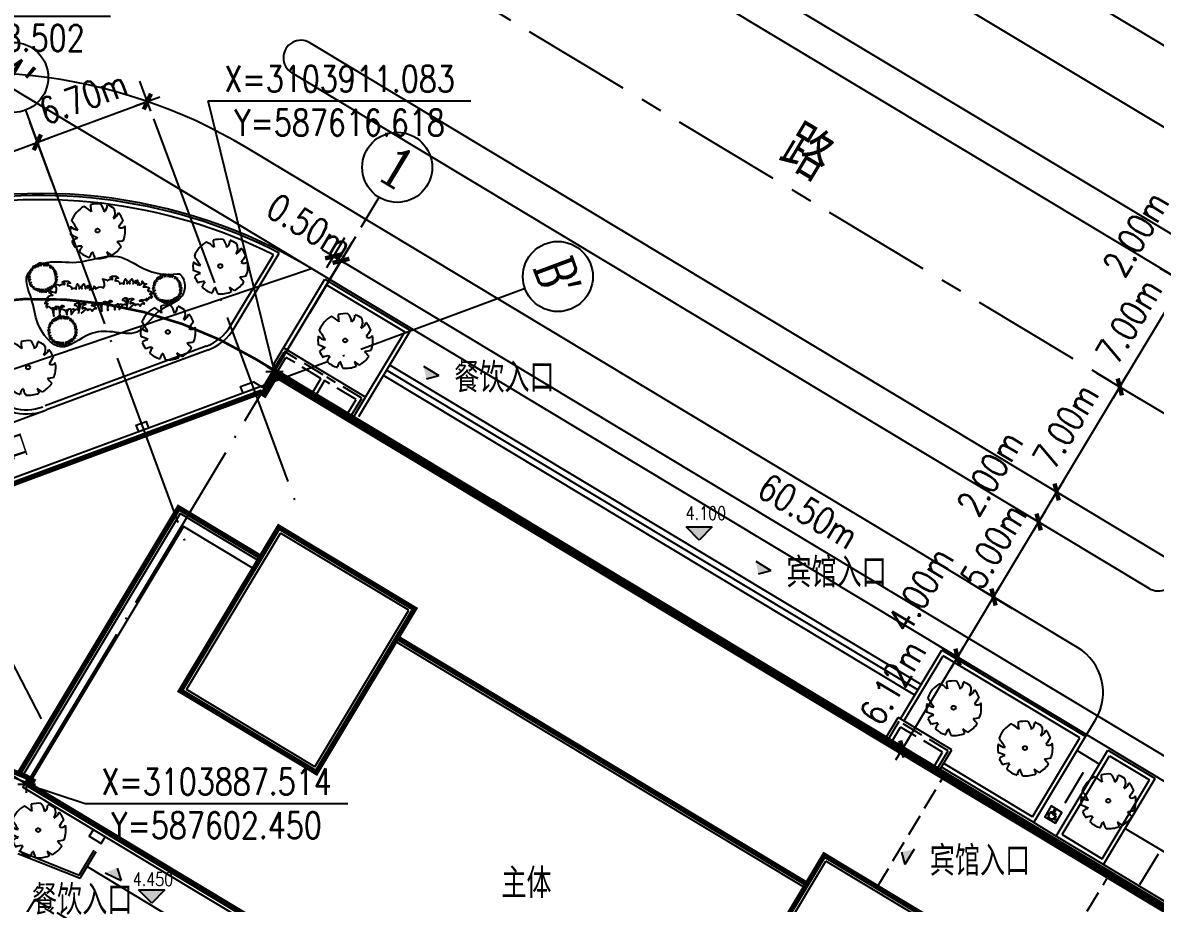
# Model space of a CAD drawing. Extents: x 587464241 to 587770505, y 3103794303 to 3104004303.
# Drawn here: x 587602225 to 587666940, y 3103880709 to 3103930995 of the extents above; entities that cross this region are included whole.
import ezdxf
from ezdxf.enums import TextEntityAlignment as Align

# ---------------------------------------------------------------- set-up
doc = ezdxf.new("R2010")
doc.units = 0
doc.header["$LTSCALE"] = 5000
doc.header["$MEASUREMENT"] = 0
for name, pattern in [('CENTER', [2, 1.25, -0.25, 0.25, -0.25]), ('DASH', [0.35, 0.25, -0.1]), ('DOTE', [2.42, 2, -0.2, 0.02, -0.2])]:
    doc.linetypes.add(name, pattern=pattern)
doc.layers.get('0').update_dxf_attribs({"linetype": 'CONTINUOUS'})
doc.layers.get('DEFPOINTS').update_dxf_attribs({"linetype": 'CONTINUOUS'})
for name, color, linetype in [('ARDIM', 4, 'CONTINUOUS'), ('AXIS', 3, 'CONTINUOUS'), ('AXIS_TEXT', 7, 'CONTINUOUS'), ('DOTE', 4, 'DOTE'), ('GROUND', 2, 'CONTINUOUS'), ('PUB_DIM', 3, 'CONTINUOUS'), ('ROOF', 6, 'CONTINUOUS'), ('TEXT', 4, 'CONTINUOUS'), ('TJ-1', 2, 'CONTINUOUS'), ('WINDOW', 2, 'CONTINUOUS'), ('厕所', 3, 'CONTINUOUS'), ('红线', 1, 'CONTINUOUS'), ('绿化', 3, 'CONTINUOUS'), ('花坛', 2, 'CONTINUOUS'), ('道路', 2, 'CONTINUOUS')]:
    doc.layers.add(name, color=color, linetype=linetype)
doc.styles.add('_DIMFONT', font='TXT.shx')
doc.styles.add('COMPLEX', font='COMPLEX')
doc.styles.add('DIM_FONT', font='SIMPLEX.shx', dxfattribs={"width": 0.8})
doc.styles.add('HZZ', font='SimSun.ttf', dxfattribs={"width": 0.8})
doc.dimstyles.new('AXIS500_M', dxfattribs={"dimscale": 5, "dimtxt": 300, "dimasz": 1, "dimexe": 250, "dimexo": 300, "dimgap": 150, "dimtad": 1, "dimlfac": 0.001, "dimzin": 0, "dimdsep": 46, "dimtxsty": 'DIM_FONT', "dimblk": '_DIMX', "dimcen": 0.09, "dimse1": 1, "dimse2": 1, "dimclrt": 7, "dimadec": 0, "dimazin": 0, "dimtfac": 1, "dimtdec": 0, "dimtix": 1, "dimtmove": 2, "dimatfit": 3, "dimldrblk": '_DIMX', "dimfxl": 0, "dimtolj": 1, "dimtzin": 0, "dimarcsym": 0})
doc.dimstyles.new('DIMA500', dxfattribs={"dimscale": 5, "dimtxt": 300, "dimasz": 1, "dimexe": 250, "dimexo": 300, "dimgap": 150, "dimtad": 1, "dimdec": 0, "dimzin": 0, "dimdsep": 46, "dimtxsty": 'DIM_FONT', "dimblk": '_DIMX', "dimcen": 0.09, "dimse1": 1, "dimclrt": 7, "dimadec": 0, "dimazin": 0, "dimtfac": 1, "dimtdec": 0, "dimtix": 1, "dimtmove": 2, "dimatfit": 3, "dimldrblk": '_DIMX', "dimfxl": 0, "dimtolj": 1, "dimtzin": 0, "dimarcsym": 0})

# ---------------------------------------------------------------- blocks, each defined once
blk = doc.blocks.new('A1149D1')
at = {"color": 6}
for p, q in [((-0.158, 0.387), (-0.101, -0.027)), ((-0.155, 0.118), (-0.149, 0.077)), ((-0.091, 0.281), (-0.073, 0.154)), ((0.15, 0.154), (-0.073, 0.154)), ((-0.067, 0.113), (0.15, 0.113)), ((-0.067, 0.113), (-0.056, 0.028)), ((0.23, 0.028), (-0.056, 0.028)), ((0.15, 0.113), (0.15, 0.154)), ((0.294, -0.229), (0.23, 0.028)), ((-0.101, -0.027), (0.191, -0.027)), ((0.187, -0.17), (0.21, -0.254)), ((0.191, -0.027), (0.264, -0.291)), ((0.264, -0.291), (0.4, -0.25)), ((0.385, -0.202), (0.294, -0.229)), ((0.4, -0.25), (0.385, -0.202))]:
    blk.add_line(p, q, dxfattribs=at)
at = {"color": 6, "flags": 128}
blk.add_lwpolyline([(0.5, -0.5), (0.5, 0.5), (-0.5, 0.5), (-0.5, -0.5)], close=True, dxfattribs=at)
at = {"color": 6}
for centre, radius, start, end in [((-0.059, -0.152), 0.287, 109.54964, 339.27648), ((-0.059, -0.152), 0.246, 111.53299, 355.78936), ((-0.08, 0.362), 0.0821, 262.49919, 162.05611)]:
    blk.add_arc(centre, radius, start, end, dxfattribs=at)
blk = doc.blocks.new('_DIMX')
blk.add_line((-150, 0), (150, 0))
at = {"const_width": 50}
blk.add_lwpolyline([(-70, -70), (70, 70)], dxfattribs=at)
blk = doc.blocks.new('*D51')
at = {"color": 0, "linetype": 'ByBlock'}
for p, q in [((587654322, 3103895559), (587656707, 3103894125)), ((587652485, 3103889528), (587655633, 3103894765)), ((587651169, 3103890313), (587653554, 3103888880))]:
    blk.add_line(p, q, dxfattribs=at)
at = {"layer": 'DEFPOINTS', "color": 0, "linetype": 'ByBlock'}
for p in [(587653036, 3103896332), (587655636, 3103894769), (587649883, 3103891086)]:
    blk.add_point(p, dxfattribs=at)
at = {"color": 0, "linetype": 'ByBlock', "xscale": 5, "yscale": 5, "zscale": 5}
for p, rotation in [((587655636, 3103894769), 58.98866188524261), ((587652482, 3103889524), 238.9886618852426)]:
    blk.add_blockref('_DIMX', p, dxfattribs=dict(at, rotation=rotation))
at = {"color": 7, "linetype": 'ByBlock', "insert": (587651938, 3103893334), "char_height": 1500, "attachment_point": 5, "rotation": 58.98866, "style": 'DIM_FONT'}
blk.add_mtext('\\A1;6.12m', dxfattribs=at)
blk = doc.blocks.new('M_F23')
for p, q in [((-1042, 1687), (-929, 1286)), ((-592, 1567), (-958, 1771)), ((-789, 1997), (-592, 1567)), ((-354, 1592), (-670, 1953)), ((-467, 2050), (-354, 1592)), ((-104, 1674), (-371, 2091)), ((-25, 2186), (-104, 1674)), ((301, 1740), (82, 2256)), ((308, 2282), (301, 1740)), ((365, 2282), (365, 1740)), ((365, 1740), (591, 2253)), ((697, 2182), (769, 1668)), ((769, 1668), (1042, 2082)), ((1137, 2039), (1018, 1583)), ((1018, 1583), (1339, 1939)), ((1458, 1982), (1256, 1554)), ((1256, 1554), (1624, 1754)), ((1708, 1668), (1589, 1269)), ((-1384, 151), (-1816, -157)), ((-1379, 479), (-1809, 371)), ((-1787, 213), (-1384, 151)), ((-1709, 712), (-1379, 479)), ((-1315, 821), (-1660, 797)), ((-1538, 1052), (-1315, 821)), ((-1169, 1075), (-1501, 1165)), ((-1331, 1405), (-1169, 1075)), ((-929, 1286), (-1307, 1476)), ((1589, 1269), (1969, 1455)), ((1993, 1383), (1826, 1055)), ((1826, 1055), (2159, 1141)), ((2195, 1027), (1969, 798)), ((1969, 798), (2313, 770)), ((2361, 684), (2028, 456)), ((2028, 456), (2456, 342)), ((2432, 185), (2028, 128)), ((2028, 128), (2456, -185)), ((-1770, -272), (-1366, -320)), ((-1366, -320), (-1715, -615)), ((-1681, -743), (-1358, -619)), ((-1358, -619), (-1518, -1002)), ((-1436, -1117), (-1173, -935)), ((-1173, -935), (-1262, -1362)), ((-1179, -1435), (-998, -1180)), ((-998, -1180), (-1003, -1565)), ((-932, -1623), (-690, -1284)), ((-690, -1284), (-720, -1754)), ((-614, -1799), (-465, -1358)), ((-465, -1358), (-462, -1972)), ((-343, -1973), (-193, -1462)), ((-193, -1462), (-142, -2048)), ((-23, -2049), (115, -1523)), ((115, -1523), (202, -2138)), ((507, -1526), (412, -2139)), ((638, -2054), (507, -1526)), ((816, -1469), (757, -2054)), ((959, -1982), (816, -1469)), ((1090, -1369), (1078, -1982)), ((1232, -1811), (1090, -1369)), ((1553, -1640), (1315, -1298)), ((1315, -1298), (1339, -1768)), ((1803, -1455), (1624, -1198)), ((1624, -1198), (1624, -1583)), ((2064, -1141), (1803, -955)), ((1803, -955), (1886, -1383)), ((2313, -770), (1993, -642)), ((1993, -642), (2147, -1027)), ((2409, -300), (2004, -342)), ((2004, -342), (2349, -642))]:
    blk.add_line(p, q)
at = {"width": 0.8, "flags": 9}
for tag in ['XSIZE', 'YSIZE']:
    blk.add_attdef(tag, (0, 0), '', height=0.5, dxfattribs=at)
blk = doc.blocks.new('SHRUB_E6')
blk.add_lwpolyline([(-705.3, 172.7, 0.149477), (-726.6, 171.8, -0.113097), (-700.5, 151.6, 0.23559), (-745.1, 134.9, -0.524071), (-733.8, 114.6, 0.530216), (-763.9, 91.3, -0.337629), (-743.6, 90.6, 0.418039), (-754.1, 60.5, -0.674625), (-726.6, 52.5, 0.400032), (-716.3, 61.5, 0.2609), (-716.3, 43.8, -0.343735), (-686.3, 48.4, -0.24835), (-661.5, 50.2, 0.338127), (-693.2, 21.3, -0.482654), (-662.1, 7.9, -0.57845), (-627.8, 17.6, -0.468158), (-590, 33.4, 0.395181), (-618.2, 65.9, -0.229308), (-576.8, 65.9, -0.637156), (-532, 67.7, 0.467961), (-558.4, 27.2, -0.452123), (-532, 28.1, -0.44764), (-505.6, 33.4, -0.698107), (-475.7, 29.9, -0.615036), (-458.9, 29, -0.296198), (-426.4, 43.9, 0.452032), (-451.9, 65, -0.483142), (-417.6, 62.4, -0.168971), (-385.1, 68.5, 0.219754), (-393, 49.2, -0.241528), (-349, 61.5, 0.2609), (-349, 43.8, -0.343735), (-319, 48.4, -0.24835), (-294.2, 50.2, 0.338127), (-325.9, 21.3, -0.482654), (-294.8, 7.9, -0.57845), (-260.5, 17.6, -0.468158), (-222.7, 33.4, 0.395181), (-250.9, 65.9, -0.229308), (-209.5, 65.9, -0.637156), (-164.7, 67.7, 0.467961), (-191, 27.2, -0.452123), (-164.7, 28.1, -0.44764), (-138.3, 33.4, -0.698107), (-108.4, 29.9, -0.615036), (-91.6, 29, -0.296198), (-59.1, 43.9, 0.452032), (-84.6, 65, -0.483142), (-50.3, 62.4, -0.168971), (-17.8, 68.5, 0.219754), (-25.7, 49.2, -0.241528), (18.3, 61.5, -0.674625), (45.8, 69.5, 0.418039), (35.3, 99.6, -0.337629), (55.6, 100.3, 0.530216), (25.5, 123.6, -0.524071), (36.8, 143.9, 0.23559), (-7.8, 160.6, -0.113097), (18.3, 180.8, 0.330676), (-31.7, 175.4, -0.351057), (-29.9, 241.8, 0.28363), (-66.7, 224.7, 0.415579), (-106.3, 231, -0.618255), (-90.1, 249.9, 0.417199), (-152.1, 236.4, -0.588209), (-126, 220.2, 0.50106), (-156.6, 189.7, 0.534816), (-188.9, 187.9, 0.136662), (-203.3, 226.5, 0.188325), (-214.1, 187.9, 0.350753), (-226.6, 203.2, 0.071071), (-233.8, 184.3, 0.341466), (-253.6, 221.1, 0.155387), (-259.9, 182.5, 0.305177), (-294, 207.7, 0.315893), (-277.8, 185.2, 0.393188), (-303.9, 184.3, 0.100817), (-290.4, 171.8, 0.365578), (-309.3, 166.4, -0.272763), (-329, 196, 0.253461), (-338, 172.7, 0.407151), (-349, 180.8, 0.330676), (-399, 175.4, -0.351057), (-397.2, 241.8, 0.28363), (-434.1, 224.7, 0.415579), (-473.6, 231, -0.618255), (-457.4, 249.9, 0.417199), (-519.4, 236.4, -0.588209), (-493.3, 220.2, 0.50106), (-523.9, 189.7, 0.534816), (-556.2, 187.9, 0.136662), (-570.6, 226.5, 0.188325), (-581.4, 187.9, 0.350753), (-593.9, 203.2, 0.071071), (-601.1, 184.3, 0.341466), (-620.9, 221.1, 0.155387), (-627.2, 182.5, 0.305177), (-661.3, 207.7, 0.315893), (-645.1, 185.2, 0.393188), (-671.2, 184.3, 0.100817), (-657.7, 171.8, 0.365578), (-676.6, 166.4, -0.272763), (-696.3, 196, 0.253461)], format="xyb", close=True)
for points in [[(-575.6, 0), (-619.4, 30.2)], [(-578.8, 66.8), (-552.3, 0)], [(-560.2, 80.4), (-567.1, 37.5)], [(-501.3, 38.6), (-500.6, 0), (-527.7, 33.1)], [(-462.9, 33.4), (-465.6, 0), (-473.9, 32.1)], [(-403.9, 67.8), (-412.7, 48.4), (-412, 0), (-420.9, 46.9), (-422.8, 67.8)], [(-356.9, 62.5), (-361.4, 47.6), (-367.3, 0), (-370.3, 43.2), (-377.2, 59.1)], [(-208.3, 0), (-252.1, 30.2)], [(-211.5, 66.8), (-185, 0)], [(-192.9, 80.4), (-199.8, 37.5)], [(-134, 38.6), (-133.3, 0), (-160.3, 33.1)], [(-95.6, 33.4), (-98.3, 0), (-106.6, 32.1)], [(-36.6, 67.8), (-45.4, 48.4), (-44.7, 0), (-53.6, 46.9), (-55.5, 67.8)], [(10.4, 62.5), (6, 47.6), (0, 0), (-3, 43.2), (-9.9, 59.1)]]:
    blk.add_lwpolyline(points)
blk = doc.blocks.new('*D48')
at = {"color": 0, "linetype": 'ByBlock'}
for start, end in [(18.59964, 20.27971), (338.25961, 18.514)]:
    blk.add_arc((587579670, 3103896833), 8718, start, end, dxfattribs=at)
at = {"layer": 'DEFPOINTS', "color": 0, "linetype": 'ByBlock'}
for p in [(587614815, 3103909843), (587575403, 3103898538), (587588335, 3103897788), (587580278, 3103897059), (587599622, 3103888864)]:
    blk.add_point(p, dxfattribs=at)
at = {"color": 0, "linetype": 'ByBlock', "xscale": 5, "yscale": 5, "zscale": 5}
for p, rotation in [((587587845, 3103899860), 110.2961436953026), ((587587766, 3103893600), 248.2431761170469)]:
    blk.add_blockref('_DIMX', p, dxfattribs=dict(at, rotation=rotation))
at = {"color": 7, "linetype": 'ByBlock', "insert": (587586108, 3103896221), "char_height": 1500, "attachment_point": 5, "rotation": 84.56929, "style": 'DIM_FONT'}
blk.add_mtext('\\A1;42.09°', dxfattribs=at)
blk = doc.blocks.new('M_F13')
for p, q in [((-484, 239), (-484, 239)), ((-397, 193), (-484, 239)), ((-515, 179), (-397, 193))]:
    blk.add_line(p, q)
blk.add_circle((-3, 3), 38.2)
for centre, radius, start, end in [((-8, 3), 532, 89.3321, 114.3856), ((-325, 399), 130, 343.6555, 39.76), ((-175, 449), 193, 352.0775, 26.6128), ((-85, 589), 202, 304.1868, 338.5411), ((-8, 3), 531, 62.8767, 77.7021), ((80, 476), 154, 315.8454, 359.7651), ((-8, 3), 527, 126.0751, 153.6245), ((-356, 208), 224, 48.5203, 80.5151), ((-244, 1929), 1632, 285.4397, 290.7099), ((412, 44), 234, 83.5323, 121.6544), ((959, 2091), 1965, 250.0865, 256.3451), ((-8, 3), 523, 31.4098, 49.4752), ((-8, 3), 537, 160.8426, 187.275), ((-8, 3), 534, 340.3307, 19.43), ((-610, -942), 880, 77.3728, 85.4649), ((-5, -500), 587, 134.7782, 147.3315), ((-8, 3), 524, 200.8103, 231.4392), ((358, 465), 656, 266.7455, 282.0146), ((0, -631), 545, 39.6536, 53.993), ((-251, -396), 87.2, 97.741, 188.8107), ((-1350, -519), 1108, 2.9465, 10.9238), ((125, -442), 220, 160.6009, 199.3991), ((100, -357), 178, 186.1912, 248.4952), ((296, -376), 163, 170.6314, 220.6278), ((325, -118), 300, 230.4582, 263.1093), ((-8, 3), 514, 305.394, 326.2464), ((-8, 3), 522, 243.1498, 261.8356), ((-8, 3), 527, 274.7236, 290.3277)]:
    blk.add_arc(centre, radius, start, end)
at = {"width": 0.8, "flags": 9}
for tag, p in [('XSIZE', (-62, 12)), ('YSIZE', (9, 6))]:
    blk.add_attdef(tag, p, '', height=0.2, dxfattribs=at)
blk = doc.blocks.new('_DIMZB1')
blk.add_line((0, 0), (3000, 0))
at = {"style": '_DIMFONT', "width": 0.8}
for tag, p in [('X=', (1500, 250)), ('Y=', (1500, -250))]:
    blk.add_attdef(tag, text='', height=300, dxfattribs=at).set_placement(p, align=Align.MIDDLE)
blk = doc.blocks.new('*D33')
at = {"color": 0, "linetype": 'ByBlock'}
for p, q in [((587668232, 3103918699), (587670618, 3103917266)), ((587668519, 3103916200), (587669544, 3103917905)), ((587667202, 3103916985), (587669587, 3103915552))]:
    blk.add_line(p, q, dxfattribs=at)
at = {"layer": 'DEFPOINTS', "color": 0, "linetype": 'ByBlock'}
for p in [(587666947, 3103919472), (587669546, 3103917910), (587665916, 3103917758)]:
    blk.add_point(p, dxfattribs=at)
at = {"color": 0, "linetype": 'ByBlock', "xscale": 5, "yscale": 5, "zscale": 5}
for p, rotation in [((587669546, 3103917910), 58.98866188599338), ((587668516, 3103916196), 238.9886618859934)]:
    blk.add_blockref('_DIMX', p, dxfattribs=dict(at, rotation=rotation))
at = {"color": 7, "linetype": 'ByBlock', "insert": (587665838, 3103918948), "char_height": 1500, "attachment_point": 5, "rotation": 58.98866, "style": 'DIM_FONT'}
blk.add_mtext('\\A1;2.00m', dxfattribs=at)
blk = doc.blocks.new('*D32')
at = {"color": 0, "linetype": 'ByBlock'}
for p, q in [((587667202, 3103916985), (587669587, 3103915552)), ((587664912, 3103910200), (587668513, 3103916191)), ((587663596, 3103910986), (587665981, 3103909552))]:
    blk.add_line(p, q, dxfattribs=at)
at = {"layer": 'DEFPOINTS', "color": 0, "linetype": 'ByBlock'}
for p in [(587665916, 3103917758), (587668516, 3103916196), (587662310, 3103911759)]:
    blk.add_point(p, dxfattribs=at)
at = {"color": 0, "linetype": 'ByBlock', "xscale": 5, "yscale": 5, "zscale": 5}
for p, rotation in [((587668516, 3103916196), 58.98866188981756), ((587664909, 3103910196), 238.9886618898175)]:
    blk.add_blockref('_DIMX', p, dxfattribs=dict(at, rotation=rotation))
at = {"color": 7, "linetype": 'ByBlock', "insert": (587665427, 3103913969), "char_height": 1500, "attachment_point": 5, "rotation": 58.98866, "style": 'DIM_FONT'}
blk.add_mtext('\\A1;7.00m', dxfattribs=at)
blk = doc.blocks.new('*D31')
at = {"color": 0, "linetype": 'ByBlock'}
for p, q in [((587663596, 3103910986), (587665980, 3103909553)), ((587661305, 3103904201), (587664906, 3103910192)), ((587659989, 3103904986), (587662374, 3103903553))]:
    blk.add_line(p, q, dxfattribs=at)
at = {"layer": 'DEFPOINTS', "color": 0, "linetype": 'ByBlock'}
for p in [(587662310, 3103911759), (587664909, 3103910197), (587658704, 3103905759)]:
    blk.add_point(p, dxfattribs=at)
at = {"color": 0, "linetype": 'ByBlock', "xscale": 5, "yscale": 5, "zscale": 5}
for p, rotation in [((587664909, 3103910197), 58.99121973795241), ((587661302, 3103904197), 238.9912197379524)]:
    blk.add_blockref('_DIMX', p, dxfattribs=dict(at, rotation=rotation))
at = {"color": 7, "linetype": 'ByBlock', "insert": (587661820, 3103907970), "char_height": 1500, "attachment_point": 5, "rotation": 58.99122, "style": 'DIM_FONT'}
blk.add_mtext('\\A1;7.00m', dxfattribs=at)
blk = doc.blocks.new('*D30')
at = {"color": 0, "linetype": 'ByBlock'}
for p, q in [((587659989, 3103904987), (587662375, 3103903554)), ((587660276, 3103902488), (587661300, 3103904193)), ((587658960, 3103903272), (587661345, 3103901840))]:
    blk.add_line(p, q, dxfattribs=at)
at = {"layer": 'DEFPOINTS', "color": 0, "linetype": 'ByBlock'}
for p in [(587658704, 3103905759), (587657674, 3103904045), (587661303, 3103904198)]:
    blk.add_point(p, dxfattribs=at)
at = {"color": 0, "linetype": 'ByBlock', "xscale": 5, "yscale": 5, "zscale": 5}
for p, rotation in [((587661303, 3103904198), 59.00656682258801), ((587660273, 3103902483), 239.006566822588)]:
    blk.add_blockref('_DIMX', p, dxfattribs=dict(at, rotation=rotation))
at = {"color": 7, "linetype": 'ByBlock', "insert": (587657492, 3103905276), "char_height": 1500, "attachment_point": 5, "rotation": 59.00657, "style": 'DIM_FONT'}
blk.add_mtext('\\A1;2.00m', dxfattribs=at)
blk = doc.blocks.new('*D29')
at = {"color": 0, "linetype": 'ByBlock'}
for p, q in [((587658959, 3103903272), (587661344, 3103901839)), ((587657696, 3103898197), (587660273, 3103902483)), ((587660275, 3103902487), (587660278, 3103902491)), ((587656383, 3103898987), (587658768, 3103897553)), ((587657694, 3103898193), (587657691, 3103898189))]:
    blk.add_line(p, q, dxfattribs=at)
at = {"layer": 'DEFPOINTS', "color": 0, "linetype": 'ByBlock'}
for p in [(587657673, 3103904045), (587660273, 3103902483), (587655097, 3103899760)]:
    blk.add_point(p, dxfattribs=at)
at = {"color": 0, "linetype": 'ByBlock', "xscale": 5, "yscale": 5, "zscale": 5}
for p, rotation in [((587660273, 3103902483), 238.9886618885586), ((587657696, 3103898197), 58.98866188855855)]:
    blk.add_blockref('_DIMX', p, dxfattribs=dict(at, rotation=rotation))
at = {"color": 7, "linetype": 'ByBlock', "insert": (587657699, 3103901113), "char_height": 1500, "attachment_point": 5, "rotation": 58.98866, "style": 'DIM_FONT'}
blk.add_mtext('\\A1;5.00m', dxfattribs=at)
blk = doc.blocks.new('*D28')
at = {"color": 0, "linetype": 'ByBlock'}
for p, q in [((587656383, 3103898987), (587658768, 3103897553)), ((587655638, 3103894773), (587657694, 3103898193)), ((587654322, 3103895559), (587656707, 3103894125))]:
    blk.add_line(p, q, dxfattribs=at)
at = {"layer": 'DEFPOINTS', "color": 0, "linetype": 'ByBlock'}
for p in [(587655097, 3103899760), (587657696, 3103898197), (587653036, 3103896332)]:
    blk.add_point(p, dxfattribs=at)
at = {"color": 0, "linetype": 'ByBlock', "xscale": 5, "yscale": 5, "zscale": 5}
for p, rotation in [((587657696, 3103898197), 58.98866188216187), ((587655636, 3103894769), 238.9886618821619)]:
    blk.add_blockref('_DIMX', p, dxfattribs=dict(at, rotation=rotation))
at = {"color": 7, "linetype": 'ByBlock', "insert": (587653522, 3103898625), "char_height": 1500, "attachment_point": 5, "rotation": 58.98866, "style": 'DIM_FONT'}
blk.add_mtext('\\A1;4.00m', dxfattribs=at)
blk = doc.blocks.new('_ARROW')
blk.add_solid([(0, 0), (-1, 0.1), (-1, -0.1)])
blk = doc.blocks.new('*D18')
at = {"color": 0, "linetype": 'ByBlock'}
for p, q in [((587618866, 3103914823), (587621056, 3103918466)), ((587672260, 3103886227), (587620416, 3103917392)), ((587670719, 3103883653), (587672908, 3103887296))]:
    blk.add_line(p, q, dxfattribs=at)
at = {"layer": 'DEFPOINTS', "color": 0, "linetype": 'ByBlock'}
for p in [(587620412, 3103917395), (587618094, 3103913538), (587669946, 3103882367)]:
    blk.add_point(p, dxfattribs=at)
at = {"color": 0, "linetype": 'ByBlock', "xscale": 5, "yscale": 5, "zscale": 5}
for p, rotation in [((587620412, 3103917395), 148.9882790336224), ((587672264, 3103886224), 328.9882790336224)]:
    blk.add_blockref('_DIMX', p, dxfattribs=dict(at, rotation=rotation))
at = {"color": 7, "linetype": 'ByBlock', "insert": (587647111, 3103903095), "char_height": 1500, "attachment_point": 5, "rotation": 328.98828, "style": 'DIM_FONT'}
blk.add_mtext('\\A1;60.50m', dxfattribs=at)
blk = doc.blocks.new('*D13')
at = {"color": 0, "linetype": 'ByBlock'}
for p, q in [((587620115, 3103917872), (587621140, 3103919576)), ((587621162, 3103918643), (587621568, 3103919318)), ((587620491, 3103918507), (587620487, 3103918509)), ((587620496, 3103918504), (587620924, 3103918247)), ((587620496, 3103918504), (587620924, 3103918247)), ((587620928, 3103918244), (587620933, 3103918241))]:
    blk.add_line(p, q, dxfattribs=at)
at = {"layer": 'DEFPOINTS', "color": 0, "linetype": 'ByBlock'}
for p in [(587620924, 3103918247), (587620389, 3103917357), (587619342, 3103916586)]:
    blk.add_point(p, dxfattribs=at)
at = {"color": 0, "linetype": 'ByBlock', "xscale": 5, "yscale": 5, "zscale": 5}
for p, rotation in [((587620496, 3103918504), 328.988566739218), ((587620924, 3103918247), 148.988566739218)]:
    blk.add_blockref('_DIMX', p, dxfattribs=dict(at, rotation=rotation))
at = {"color": 7, "linetype": 'ByBlock', "insert": (587619128, 3103920198), "char_height": 1500, "attachment_point": 5, "rotation": 328.98857, "style": 'DIM_FONT'}
blk.add_mtext('\\A1;0.50m', dxfattribs=at)
blk = doc.blocks.new('_AXISO')
blk.add_circle((0, 0), 0.5)
at = {"layer": 'AXIS_TEXT', "style": 'COMPLEX', "width": 1.041667}
blk.add_attdef('A', text='', height=0.56, dxfattribs=at).set_placement((-0.25, -0.28), (0.25, -0.28), align=Align.FIT)
blk = doc.blocks.new('*D9')
at = {"color": 0, "linetype": 'ByBlock'}
for p, q in [((587603888, 3103921933), (587602629, 3103925334)), ((587580560, 3103915833), (587603058, 3103924160)), ((587581381, 3103913602), (587580122, 3103917003))]:
    blk.add_line(p, q, dxfattribs=at)
at = {"layer": 'DEFPOINTS', "color": 0, "linetype": 'ByBlock'}
for p in [(587603063, 3103924162), (587604409, 3103920526), (587581901, 3103912195)]:
    blk.add_point(p, dxfattribs=at)
at = {"color": 0, "linetype": 'ByBlock', "xscale": 5, "yscale": 5, "zscale": 5}
for p, rotation in [((587603063, 3103924162), 20.3125746802221), ((587580555, 3103915831), 200.312574680222)]:
    blk.add_blockref('_DIMX', p, dxfattribs=dict(at, rotation=rotation))
at = {"color": 7, "linetype": 'ByBlock', "insert": (587591289, 3103921403), "char_height": 1500, "attachment_point": 5, "rotation": 20.31257, "style": 'DIM_FONT'}
blk.add_mtext('\\A1;24.00m', dxfattribs=at)
blk = doc.blocks.new('*D7')
at = {"color": 0, "linetype": 'ByBlock'}
for p, q in [((587609550, 3103925951), (587608916, 3103927662)), ((587603063, 3103924162), (587609350, 3103926489)), ((587609355, 3103926491), (587609360, 3103926493)), ((587603262, 3103923624), (587602629, 3103925334)), ((587603058, 3103924160), (587603054, 3103924159))]:
    blk.add_line(p, q, dxfattribs=at)
at = {"layer": 'DEFPOINTS', "color": 0, "linetype": 'ByBlock'}
for p in [(587609350, 3103926489), (587610070, 3103924544), (587603783, 3103922217)]:
    blk.add_point(p, dxfattribs=at)
at = {"color": 0, "linetype": 'ByBlock', "xscale": 5, "yscale": 5, "zscale": 5}
for p, rotation in [((587609350, 3103926489), 200.3126962170978), ((587603063, 3103924162), 20.31269621709779)]:
    blk.add_blockref('_DIMX', p, dxfattribs=dict(at, rotation=rotation))
at = {"color": 7, "linetype": 'ByBlock', "insert": (587605686, 3103926733), "char_height": 1500, "attachment_point": 5, "rotation": 20.3127, "style": 'DIM_FONT'}
blk.add_mtext('\\A1;6.70m', dxfattribs=at)

msp = doc.modelspace()

# ---------------------------------------------------------------- hatches: boundary and pattern name
at = {"layer": 'PUB_DIM'}
for points in [[(587640126.291, 3103902203.147), (587640876.291, 3103901453.147), (587641626.291, 3103902203.147)], [(587608848.099, 3103881472.01), (587609598.099, 3103880722.01), (587610348.099, 3103881472.01)]]:
    msp.add_hatch(color=256, dxfattribs=at).paths.add_polyline_path(points)

# ---------------------------------------------------------------- linework, layer by layer
at = {"linetype": 'DASH'}
msp.add_lwpolyline([(587597762.959, 3103872361.19), (587610618.926, 3103864633.053), (587615771.018, 3103873203.698), (587602915.05, 3103880931.835)], close=True, dxfattribs=at)
at = {"layer": 'ARDIM', "ltscale": 100}
for p, q in [((587625130.785, 3103911374.105), (587625999.777, 3103910851.726)), ((587625289.493, 3103910654.136), (587625999.777, 3103910851.726)), ((587644105.223, 3103900242.429), (587644974.214, 3103899720.05)), ((587644263.931, 3103899522.46), (587644974.214, 3103899720.05)), ((587652432.534, 3103883634.588), (587652630.125, 3103882924.305)), ((587653152.504, 3103883793.296), (587652630.125, 3103882924.305)), ((587606934.381, 3103882456.601), (587607847.669, 3103882016.222)), ((587607623.521, 3103882718.577), (587607847.669, 3103882016.222))]:
    msp.add_line(p, q, dxfattribs=at)
for points in [[(587625289.493, 3103910654.136), (587625130.785, 3103911374.105), (587625999.777, 3103910851.726)], [(587644263.931, 3103899522.46), (587644105.223, 3103900242.429), (587644974.214, 3103899720.05)], [(587652432.534, 3103883634.588), (587653152.504, 3103883793.296), (587652630.125, 3103882924.305)], [(587607623.521, 3103882718.577), (587606934.381, 3103882456.601), (587607847.669, 3103882016.222)]]:
    msp.add_solid(points, dxfattribs=at)
at = {"layer": 'AXIS'}
msp.add_line((587602380.455, 3103925994.576), (587604351.097, 3103920670.864), dxfattribs=at)
at = {"layer": 'AXIS', "ltscale": 100}
for p, q in [((587621568.119, 3103919317.885), (587622592.402, 3103921021.801)), ((587621233.217, 3103918760.806), (587618605.648, 3103914389.777))]:
    msp.add_line(p, q, dxfattribs=at)
at = {"layer": 'DOTE'}
for p, q in [((587609707.64, 3103925512.397), (587617774.596, 3103903719.28)), ((587603420.424, 3103923185.117), (587611487.381, 3103901392)), ((587602449.66, 3103887513.881), (587619770.995, 3103916328.391)), ((587630928.866, 3103915807.4), (587576509.827, 3103895663.607)), ((587672429.929, 3103877532.76), (587616189.328, 3103911340.671)), ((587658261.509, 3103853963.579), (587601310.168, 3103888198.867))]:
    msp.add_line(p, q, dxfattribs=at)
at = {"layer": 'GROUND', "ltscale": 2}
for p, q in [((587653552.413, 3103893197.696), (587623195.097, 3103911446.457)), ((587653191.767, 3103892597.751), (587622834.451, 3103910846.512)), ((587653372.09, 3103892897.723), (587623014.774, 3103911146.485)), ((587597310.962, 3103906562.304), (587603594.307, 3103908888.152))]:
    msp.add_line(p, q, dxfattribs=at)
at = {"layer": 'PUB_DIM'}
for p, q in [((587616617.861, 3103911083.067), (587612831.57, 3103926536.25)), ((587589491.192, 3103917884.359), (587603277.623, 3103891239.766)), ((587616617.861, 3103910583.067), (587616617.861, 3103911583.067)), ((587616117.861, 3103911083.067), (587617117.861, 3103911083.067)), ((587640126.291, 3103902203.147), (587641626.291, 3103902203.147)), ((587640876.291, 3103901453.147), (587640126.291, 3103902203.147)), ((587641626.291, 3103902203.147), (587640876.291, 3103901453.147)), ((587601949.66, 3103887513.881), (587602949.66, 3103887513.881)), ((587602449.66, 3103887013.881), (587602449.66, 3103888013.881)), ((587602449.66, 3103887513.881), (587605800.961, 3103886407.868)), ((587609598.099, 3103880722.01), (587608848.099, 3103881472.01)), ((587608848.099, 3103881472.01), (587610348.099, 3103881472.01)), ((587610348.099, 3103881472.01), (587609598.099, 3103880722.01))]:
    msp.add_line(p, q, dxfattribs=at)
for points in [[(587661792.299, 3103886453.434), (587662844.091, 3103888203.119)], [(587666059.103, 3103881783.211), (587667110.895, 3103883532.896)]]:
    msp.add_lwpolyline(points, dxfattribs=at)
at = {"layer": 'ROOF'}
for p, q in [((587611243.649, 3103892845.734), (587616859.188, 3103902187.328)), ((587611581.568, 3103892922.63), (587616949.804, 3103901852.83)), ((587624615.75, 3103897524.6), (587616859.188, 3103902187.328)), ((587624286.403, 3103897442.554), (587616949.804, 3103901852.83)), ((587618918.143, 3103888512.362), (587624286.403, 3103897442.554)), ((587619000.189, 3103888183.019), (587624615.75, 3103897524.6)), ((587619000.189, 3103888183.019), (587611243.649, 3103892845.734)), ((587618918.143, 3103888512.362), (587611581.568, 3103892922.63)), ((587642406.381, 3103874112.807), (587648021.92, 3103883454.401)), ((587642744.3, 3103874189.703), (587648112.536, 3103883119.903)), ((587655778.482, 3103878791.673), (587648021.92, 3103883454.401)), ((587655449.135, 3103878709.627), (587648112.536, 3103883119.903))]:
    msp.add_line(p, q, dxfattribs=at)
msp.add_lwpolyline([(587566607.801, 3103863376.807), (587589681.151, 3103854176.465), (587593093.741, 3103862720.106), (587586853.151, 3103865212.786), (587593374.233, 3103881538.752), (587596457.381, 3103880307.25), (587599053.922, 3103886807.863), (587599795.791, 3103888665.181), (587602286.831, 3103887670.185), (587602389.689, 3103887608.353), (587602235.063, 3103887351.189), (587654138.83, 3103856150.161), (587668497.727, 3103880036.579), (587616593.96, 3103911237.607), (587615947.452, 3103910162.123), (587615844.759, 3103910223.855), (587614814.87, 3103909842.631), (587580278.497, 3103897058.621), (587580023.651, 3103896964.287), (587579813.065, 3103896437.07)], close=True, dxfattribs=at)
msp.add_lwpolyline([(587566607.801, 3103863376.807), (587589681.151, 3103854176.465), (587593093.741, 3103862720.106), (587586853.151, 3103865212.786), (587593374.233, 3103881538.752), (587596457.381, 3103880307.25), (587599053.922, 3103886807.863), (587599795.791, 3103888665.181), (587602286.831, 3103887670.185), (587602389.689, 3103887608.353), (587602235.063, 3103887351.189), (587654138.83, 3103856150.161), (587668497.727, 3103880036.579), (587616593.96, 3103911237.607), (587615947.452, 3103910162.123), (587615844.759, 3103910223.855), (587614814.87, 3103909842.631), (587580278.497, 3103897058.621), (587580023.651, 3103896964.287), (587579813.065, 3103896437.07)], close=True, dxfattribs=at)
at = {"layer": 'ROOF', "const_width": 300}
msp.add_lwpolyline([(587566997.745, 3103863544.29), (587589513.768, 3103854566.178), (587592703.863, 3103862552.789), (587586463.273, 3103865045.469), (587593206.915, 3103881928.63), (587596290.064, 3103880697.128), (587598775.324, 3103886919.144), (587599628.473, 3103889055.06), (587602420.621, 3103887939.792), (587602801.398, 3103887710.894), (587602646.772, 3103887453.729), (587654036.274, 3103856561.843), (587668086.044, 3103879934.022), (587616696.516, 3103910825.925), (587616050.009, 3103909750.441), (587615813.73, 3103909892.476), (587614919.012, 3103909561.287), (587580382.64, 3103896777.277), (587580252.803, 3103896729.217), (587580091.663, 3103896325.79)], close=True, dxfattribs=at)
at = {"layer": 'ROOF'}
for points in [[(587614814.87, 3103909842.631), (587614676.013, 3103910217.756), (587615405.629, 3103910487.831), (587615844.706, 3103910223.887)], [(587614814.87, 3103909842.631), (587614676.013, 3103910217.756), (587615405.629, 3103910487.831), (587615844.706, 3103910223.887)], [(587608855.889, 3103907636.85), (587608717.033, 3103908011.975), (587609279.72, 3103908220.26), (587609418.577, 3103907845.135)], [(587608855.889, 3103907636.85), (587608717.033, 3103908011.975), (587609279.72, 3103908220.26), (587609418.577, 3103907845.135)], [(587615836.348, 3103900468.63), (587611139.625, 3103903291.982), (587602009.615, 3103888103.96)], [(587615717.85, 3103900271.506), (587611218.252, 3103902976.359), (587602226.013, 3103888017.524)], [(587615434.485, 3103899800.12), (587611406.277, 3103902221.606), (587602498.204, 3103887402.792), (587649465.427, 3103859169.28), (587658374.404, 3103873987.551), (587654346.202, 3103876409.036)], [(587623626.569, 3103895879.081), (587647032.741, 3103881808.876)], [(587623508.071, 3103895681.956), (587646914.243, 3103881611.751)], [(587606263.354, 3103884929.653), (587606031.532, 3103884544.01), (587606717.184, 3103884131.843), (587606946.983, 3103884513.407)]]:
    msp.add_lwpolyline(points, dxfattribs=at)
at = {"layer": 'ROOF', "const_width": 300}
for points in [[(587602046.221, 3103888164.855), (587611139.625, 3103903291.982), (587615828.763, 3103900473.19), (587616859.189, 3103902187.327), (587624615.741, 3103897524.585), (587619000.207, 3103888183.008), (587611243.649, 3103892845.734), (587615828.761, 3103900473.194)], [(587623626.573, 3103895879.079), (587647032.741, 3103881808.876), (587648021.921, 3103883454.401), (587655778.473, 3103878791.658), (587650162.939, 3103869450.081), (587642406.381, 3103874112.807), (587647032.741, 3103881808.876)]]:
    msp.add_lwpolyline(points, dxfattribs=at)
at = {"layer": 'TJ-1', "ltscale": 100}
for p, q in [((587662468.941, 3103889436.356), (587663754.723, 3103888663.423)), ((587659995.919, 3103885322.457), (587661281.701, 3103884549.524)), ((587665218.141, 3103884983.458), (587669074.972, 3103882664.981)), ((587663981.635, 3103882926.506), (587667838.466, 3103880608.029))]:
    msp.add_line(p, q, dxfattribs=at)
at = {"layer": 'WINDOW', "linetype": 'DASH'}
for p, q in [((587651048.355, 3103881635.114), (587654974.262, 3103888165.969)), ((587659444.296, 3103874254.483), (587664246.065, 3103882242.358))]:
    msp.add_line(p, q, dxfattribs=at)
at = {"layer": '红线'}
for p, q in [((587675583, 3103882778), (587588502, 3103935125)), ((587575417.832, 3103902367.751), (587618733.853, 3103916951.727))]:
    msp.add_line(p, q, dxfattribs=at)
at = {"layer": '红线', "linetype": 'DASH', "const_width": 150}
msp.add_lwpolyline([(587668532.143, 3103879928.382), (587621029.155, 3103908483.869), (587615501.087, 3103911806.968, 0.462267026), (587580956.56, 3103900176.247), (587572978.978, 3103880203.74), (587572979.005, 3103880203.73), (587566265.12, 3103863394.989), (587575593.501, 3103859668.954), (587580145.001, 3103857850.957), (587580145.069, 3103857850.865), (587590959.68, 3103853531.205), (587636285.213, 3103826284.668)], format="xyb", close=True, dxfattribs=at)
at = {"layer": '红线'}
msp.add_arc((587603277.623, 3103891239.766), 30000, 58.98866189, 158.22684003, dxfattribs=at)
at = {"layer": '绿化', "start_tangent": (-0.985334863, -0.170631793), "end_tangent": (-0.985334863, -0.170631793)}
msp.add_spline([(587611057.039, 3103916657.635), (587609130.281, 3103916960.217), (587607662.407, 3103917643.417), (587605298.019, 3103917312.458), (587603615.187, 3103917300.23), (587602473.244, 3103916544.838), (587602718.87, 3103915248.544), (587603100.845, 3103913808.491), (587604411.31, 3103912484.447), (587606067.477, 3103913216.112), (587607378.453, 3103913332.48), (587608752.289, 3103913324.718), (587609989.58, 3103914498.244), (587611484.334, 3103915861.347), (587611057.039, 3103916657.635)], degree=3, dxfattribs=at)
at = {"layer": '花坛'}
for p, q in [((587614107.422, 3103913681.035), (587616548.365, 3103917741.611)), ((587614313.117, 3103913557.385), (587616887.093, 3103917839.265)), ((587616542.686, 3103911443.455), (587619494.811, 3103916354.397)), ((587617335.697, 3103912296.821), (587619576.857, 3103916025.051)), ((587619494.811, 3103916354.397), (587624380.078, 3103913417.705)), ((587619576.857, 3103916025.051), (587624050.733, 3103913335.66)), ((587621427.953, 3103908506.764), (587624380.078, 3103913417.705)), ((587621345.907, 3103908836.109), (587624050.733, 3103913335.66)), ((587612700.034, 3103912514.649), (587603510.993, 3103909113.227)), ((587612783.348, 3103912289.574), (587603594.307, 3103908888.152)), ((587621809.573, 3103909607.429), (587617130.002, 3103912420.471)), ((587616722.377, 3103910985.401), (587620887.8, 3103908481.431)), ((587621067.693, 3103908373.292), (587621814.725, 3103909616)), ((587621350.671, 3103908378.203), (587628292.894, 3103904205.008)), ((587629064.252, 3103903741.32), (587636006.475, 3103899568.126)), ((587636777.832, 3103899104.438), (587643720.055, 3103894931.243)), ((587652372.584, 3103891235.018), (587654737.394, 3103895168.944)), ((587652578.28, 3103891111.368), (587654819.439, 3103894839.599)), ((587662947.988, 3103890233.293), (587654737.394, 3103895168.944)), ((587662618.642, 3103890151.248), (587654819.439, 3103894839.599)), ((587644491.413, 3103894467.555), (587651433.635, 3103890294.361)), ((587651579.423, 3103890206.717), (587652244.024, 3103891312.299)), ((587655312.432, 3103889467.781), (587652244.024, 3103891312.299)), ((587659913.804, 3103885651.687), (587662618.642, 3103890151.248)), ((587659995.848, 3103885322.339), (587662947.988, 3103890233.293)), ((587654647.83, 3103888362.198), (587655312.432, 3103889467.781)), ((587661281.701, 3103884549.524), (587664233.584, 3103889460.478)), ((587664233.584, 3103889460.478), (587666933.512, 3103887837.464)), ((587661611.039, 3103884631.574), (587664315.637, 3103889131.128)), ((587664315.637, 3103889131.128), (587666604.174, 3103887755.414)), ((587659995.848, 3103885322.339), (587654725.151, 3103888490.823)), ((587659913.804, 3103885651.687), (587654848.801, 3103888696.519)), ((587663899.581, 3103883255.857), (587666604.174, 3103887755.414)), ((587663981.635, 3103882926.506), (587666933.512, 3103887837.464)), ((587661281.701, 3103884549.524), (587663981.635, 3103882926.506)), ((587661611.039, 3103884631.574), (587663899.581, 3103883255.857)), ((587602011.638, 3103883698.715), (587605454.9, 3103882323.372)), ((587605454.9, 3103882323.372), (587606305.033, 3103883737.591)), ((587605517.732, 3103882136.751), (587606433.593, 3103883660.31)), ((587601955.996, 3103883559.417), (587605517.732, 3103882136.751)), ((587605918.49, 3103882803.423), (587612946.519, 3103878578.646))]:
    msp.add_line(p, q, dxfattribs=at)
at = {"layer": '花坛', "linetype": 'DASH'}
for p, q in [((587616516.681, 3103911109.052), (587617181.28, 3103912214.63)), ((587619392.506, 3103910885.39), (587617181.28, 3103912214.63)), ((587616722.377, 3103910985.401), (587617263.325, 3103911885.284)), ((587619268.856, 3103910679.695), (587617263.325, 3103911885.284)), ((587621603.732, 3103909556.151), (587619598.201, 3103910761.74)), ((587619268.856, 3103910679.695), (587618727.907, 3103909779.812)), ((587619474.551, 3103910556.045), (587618933.603, 3103909656.162)), ((587621274.386, 3103909474.106), (587619474.551, 3103910556.045)), ((587620810.698, 3103908702.748), (587621274.386, 3103909474.106)), ((587621016.394, 3103908579.098), (587621603.732, 3103909556.151)), ((587651707.983, 3103890129.435), (587652295.303, 3103891106.458)), ((587651913.678, 3103890005.785), (587652377.348, 3103890777.113)), ((587655106.591, 3103889416.503), (587652295.303, 3103891106.458)), ((587654777.245, 3103889334.457), (587652377.348, 3103890777.113)), ((587652204.993, 3103889830.673), (587654313.578, 3103888563.134)), ((587654519.271, 3103888439.479), (587655106.591, 3103889416.503)), ((587654313.578, 3103888563.134), (587654777.245, 3103889334.457))]:
    msp.add_line(p, q, dxfattribs=at)
at = {"layer": '花坛'}
for centre, radius, start, end in [((587603233.925, 3103891126.141), 30000, 62.92826961, 103.60530555), ((587603233.925, 3103891126.141), 29760, 63.42340229, 103.08543476), ((587611741.924, 3103915103.012), 2760, 290.31257468, 328.98856674), ((587611741.924, 3103915103.012), 3000, 290.31257468, 328.98856674), ((587602421.735, 3103911622.585), 2971.426, 216.777221, 290.4946939), ((587602420.668, 3103911652.675), 2760, 218.7040962, 290.31257468)]:
    msp.add_arc(centre, radius, start, end, dxfattribs=at)
at = {"layer": '道路', "linetype": 'CENTER'}
msp.add_line((587713678.275, 3103880879.687), (587516676.78, 3103999303.192), dxfattribs=at)
at = {"layer": '道路'}
for p, q in [((587722148.494, 3103896789.953), (587623898.909, 3103955850.724)), ((587720087.663, 3103893361.691), (587617185.712, 3103955219.139)), ((587675857.83, 3103914115.64), (587626876.891, 3103943559.551)), ((587674827.4, 3103912401.518), (587625846.476, 3103941845.42)), ((587667614.327, 3103900402.702), (587618633.568, 3103929846.505)), ((587666583.946, 3103898688.55), (587617603.153, 3103928132.374)), ((587662499.438, 3103895310.01), (587615027.114, 3103923847.047)), ((587662947.988, 3103890233.293), (587663525.011, 3103891193.191))]:
    msp.add_line(p, q, dxfattribs=at)
for centre, radius, start, end in [((587618118.36, 3103928989.439), 1000, 58.98866188, 238.98866189), ((587599570.884, 3103898135.086), 30000, 58.98866189, 158.22684003), ((587667099.119, 3103899545.637), 1000, 238.98866188, 58.98866189), ((587660953.815, 3103892738.814), 3000, 328.98866189, 58.98866189)]:
    msp.add_arc(centre, radius, start, end, dxfattribs=at)

# ---------------------------------------------------------------- block references
at = {"layer": 'AXIS'}
ref = msp.add_blockref('_AXISO', (587601686.168, 3103927870.201), dxfattribs=dict(at, xscale=3999.999999999999, yscale=3999.999999999999, zscale=3999.999999999999, rotation=328.988566739218))
ref.add_attrib('A', "4'", dxfattribs={"layer": 'AXIS_TEXT', "height": 2240, "rotation": 328.98856675, "style": 'COMPLEX', "width": 0.815217}).set_placement((587600252.069, 3103927425.497), (587601966.199, 3103926395.079), align=Align.FIT)
at = {"layer": 'AXIS', "ltscale": 100}
ref = msp.add_blockref('_AXISO', (587623622.823, 3103922735.928), dxfattribs=dict(at, xscale=3999.999999999999, yscale=3999.999999999999, zscale=3999.999999999999, rotation=328.988566739218))
ref.add_attrib('A', '1', dxfattribs={"layer": 'AXIS_TEXT', "height": 2240, "rotation": 328.98856675, "style": 'COMPLEX', "width": 2.083333}).set_placement((587622188.724, 3103922291.225), (587623902.853, 3103921260.807), align=Align.FIT)
ref = msp.add_blockref('_AXISO', (587632804.563, 3103916501.489), dxfattribs=dict(at, xscale=4000, yscale=4000, zscale=4000, rotation=290.3127148962868))
ref.add_attrib('A', "B'", dxfattribs={"layer": 'AXIS_TEXT', "height": 2240, "rotation": 290.31271492, "style": 'COMPLEX', "width": 0.78125}).set_placement((587631407.07, 3103917050.5), (587632101.358, 3103915174.876), align=Align.FIT)
at = {"layer": 'PUB_DIM', "xscale": 5, "yscale": 5, "zscale": 5}
for p, values in [((587592252, 3103931375), {'X=': 'X=3103935.125', 'Y=': 'Y=587588.502'}), ((587612831.57, 3103926536.25), {'X=': 'X=3103911.083', 'Y=': 'Y=587616.618'}), ((587605800.961, 3103886407.868), {'X=': 'X=3103887.514', 'Y=': 'Y=587602.450'})]:
    msp.add_blockref('_DIMZB1', p, dxfattribs=at).add_auto_attribs(values)
at = {"layer": 'PUB_DIM', "xscale": 600, "yscale": 600, "zscale": 600, "rotation": 238.988566739218}
for p in [(587661792.299, 3103886453.434), (587666059.103, 3103881783.211)]:
    msp.add_blockref('_ARROW', p, dxfattribs=at)
at = {"layer": '厕所', "xscale": 720, "yscale": 720, "zscale": 720, "rotation": 328.988566739218}
msp.add_blockref('A1149D1', (587661112.384, 3103885776.121, -152738.036), dxfattribs=at)
at = {"layer": '绿化'}
for name, p, xscale, yscale, zscale, rotation in [('M_F13', (587606503.969, 3103919133.198), 3, 3, 2, 139.1778428952782), ('M_F13', (587613513.674, 3103917109.53), 3, 3, 2, 139.1778428952782), ('SHRUB_E6', (587604009.865, 3103914235.274), -7.5, 7.5, 7.5, 5.914501262994607), ('M_F13', (587610518.285, 3103913345.701), 3, 3, 2, 139.1778428952782), ('M_F13', (587620652.387, 3103912861.654), 3, 3, 2, 139.1778428952782), ('M_F13', (587602530.756, 3103911322.611), 3, 3, 2, 139.1778428952782), ('M_F13', (587655413.041, 3103891890.396), 3, 3, 2, 139.1778428952782), ('M_F13', (587659490.195, 3103889587.464), 3, 3, 2, 139.1778428952782), ('M_F13', (587664246.875, 3103886575.938), 3, 3, 2, 139.1778428952782), ('M_F13', (587603109.576, 3103884902.5), 3, 3, 2, 139.1778428952782)]:
    msp.add_blockref(name, p, dxfattribs=dict(at, xscale=xscale, yscale=yscale, zscale=zscale, rotation=rotation))
at = {"layer": '绿化', "xscale": 0.4, "yscale": 0.4, "rotation": 9.944064416383762}
for p in [(587603247.292, 3103916389.4), (587610360.997, 3103915752.72), (587604378.162, 3103913356.997)]:
    msp.add_blockref('M_F23', p, dxfattribs=at)

# ---------------------------------------------------------------- texts
at = {"layer": 'PUB_DIM', "style": 'DIM_FONT', "width": 0.8}
for s, p in [('4.100', (587642416.557, 3103902614.212)), ('4.450', (587610824.816, 3103881712.172))]:
    msp.add_text(s, height=750, dxfattribs=at).set_placement(p, align=Align.RIGHT)
at = {"layer": 'TEXT', "style": 'HZZ'}
for s, height, rotation, width, p in [('柳            翁             路', 2400, 328.98866189, 0.8, (587612897.677, 3103942834.685)), ('商务用房入口', 1200, 18.67017148, 0.7, (587596105.399, 3103904252.103))]:
    msp.add_text(s, height=height, rotation=rotation, dxfattribs=dict(at, width=width)).set_placement(p)
at = {"layer": 'TEXT', "style": 'HZZ', "width": 0.7}
for s, p in [('餐饮入口', (587626885.929, 3103910039.732)), ('宾馆入口', (587645860.366, 3103898908.056)), ('宾馆入口', (587654054.579, 3103882442.953)), ('主体', (587629578.489, 3103881167.577)), ('餐饮入口', (587602763.162, 3103880215.901))]:
    msp.add_text(s, height=1500, dxfattribs=at).set_placement(p)

# ---------------------------------------------------------------- dimensions: what is measured, and where the dimension line sits
at = {"layer": 'AXIS'}
for p1, p2, distance, picture, middle in [((587603783.064, 3103922216.935), (587610070.273, 3103924544.228), 2074.266, '*D7', (587605685.885, 3103926732.571)), ((587581901.307, 3103912195.045), (587604408.813, 3103920526.441), 3876.855, '*D9', (587591288.531, 3103921403.226)), ((587669945.743, 3103882367.415), (587618093.509, 3103913537.819), -4500, '*D18', (587647110.906, 3103903094.988)), ((587662310.005, 3103911758.694), (587665916.459, 3103917758.151), -3032.859, '*D32', (587665426.993, 3103913968.682)), ((587658703.843, 3103905759.061), (587662310.029, 3103911758.68), -3031.932, '*D31', (587661819.937, 3103907969.666)), ((587655097.389, 3103899759.604), (587657673.427, 3103904044.931), -3032.557, '*D29', (587657698.91, 3103901112.682))]:
    dim = msp.add_aligned_dim(p1=p1, p2=p2, distance=distance, dimstyle='AXIS500_M', override={"dimpost": 'm', "dimblk1": '_DIMX', "dimblk2": '_DIMX', "dimsah": 1, "dimse1": 0, "dimse2": 0}, dxfattribs=at)
    dim.commit()
    dim.dimension.update_dxf_attribs({"geometry": picture, "text_midpoint": middle})
for base, p1, p2, angle, picture, middle in [((587669546.361, 3103917909.653), (587665916.482, 3103917758.137), (587666946.898, 3103919472.268), 58.98866189, '*D33', (587665838.01, 3103918947.837)), ((587661303.023, 3103904197.722), (587657673.695, 3103904044.77), (587658703.575, 3103905759.222), 59.00656682, '*D30', (587657491.586, 3103905275.578)), ((587657696.36, 3103898197.284), (587653036.29, 3103896331.503), (587655097.121, 3103899759.765), 58.98866188, '*D28', (587653522.081, 3103898625.467)), ((587655635.529, 3103894769.023), (587649883.219, 3103891086.263), (587653036.29, 3103896331.503), 58.98866189, '*D51', (587651937.526, 3103893334.228))]:
    dim = msp.add_linear_dim(base=base, p1=p1, p2=p2, angle=angle, dimstyle='AXIS500_M', override={"dimpost": 'm', "dimblk1": '_DIMX', "dimblk2": '_DIMX', "dimsah": 1, "dimse1": 0, "dimse2": 0}, dxfattribs=at)
    dim.commit()
    dim.dimension.update_dxf_attribs({"geometry": picture, "text_midpoint": middle, "dimtype": 129})
dim = msp.add_linear_dim(base=(587620411.969, 3103917394.597), p1=(587618830.323, 3103915734.038), p2=(587619877.247, 3103916505.072), angle=328.98856674, dimstyle='AXIS500_M', override={"dimpost": 'm', "dimblk1": '_DIMX', "dimblk2": '_DIMX', "dimsah": 1, "dimse1": 0, "dimse2": 0}, dxfattribs=at)
dim.commit()
dim.dimension.update_dxf_attribs({"geometry": '*D13', "text_midpoint": (587618616.291, 3103919346.133), "dimtype": 128, "insert": (-512.14, -851.958)})
at = {"layer": '绿化'}
dim = msp.add_angular_dim_2l(base=(587588335.091, 3103897787.515), line1=((587614814.87, 3103909842.631), (587580278.497, 3103897058.621)), line2=((587575402.733, 3103898537.721), (587599622.408, 3103888863.654)), dimstyle='DIMA500', override={"dimdec": 2, "dimadec": 2, "dimtdec": 2}, dxfattribs=at)
dim.commit()
dim.dimension.update_dxf_attribs({"geometry": '*D48', "text_midpoint": (587586108.173, 3103896221.23), "dimtype": 130})

doc.saveas('drawing.dxf')
